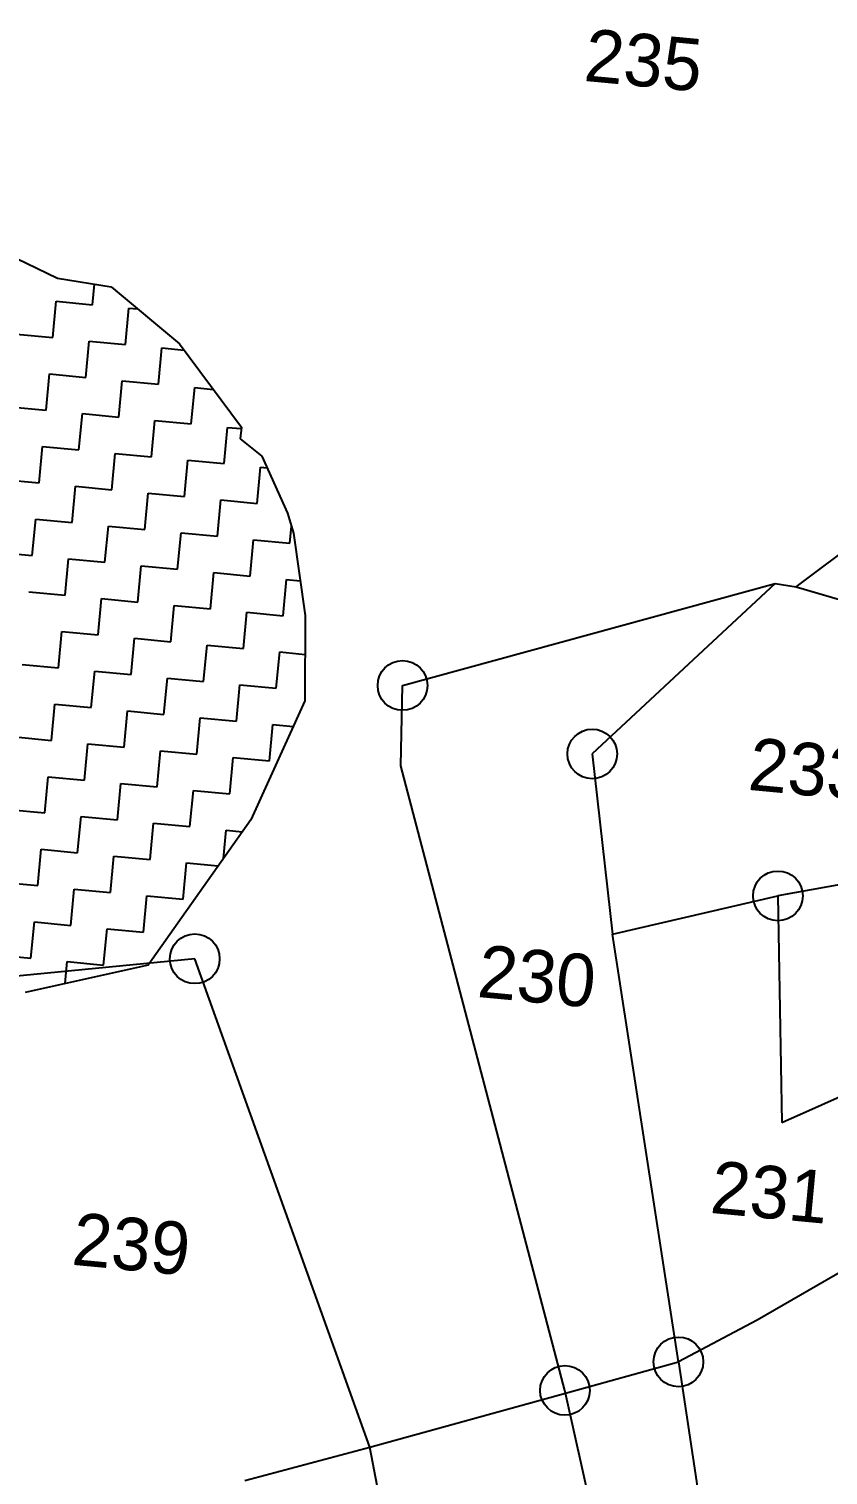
# Model space of a CAD drawing. Header units: metres. Extents: x 279090 to 282389, y 2073542 to 2078104.
# Drawn here: x 279738.9 to 279876.3, y 2077123.9 to 2077372.5 of the extents above; entities that cross this region are included whole.
import ezdxf
from ezdxf.enums import TextEntityAlignment as Align

# ---------------------------------------------------------------- set-up
doc = ezdxf.new("R2010")
doc.units = ezdxf.units.M
doc.header["$LTSCALE"] = 0.3
doc.header["$MEASUREMENT"] = 0
for name, color, linetype in [('POLY_HATCH', 12, 'Continuous'), ('POLY_PARCEL', 6, 'Continuous'), ('TEXT_PARCEL', 7, 'Continuous')]:
    doc.layers.add(name, color=color, linetype=linetype)
doc.styles.add('TEXT_MAP', font='', dxfattribs={"height": 1.8})
doc.styles.get('TEXT_MAP').set_extended_font_data('Kruti Dev 050')

msp = doc.modelspace()

# ---------------------------------------------------------------- linework, layer by layer
for centre in [(279803.13, 2077259.65), (279835.73, 2077247.87), (279867.63, 2077223.49), (279767.44, 2077212.67), (279850.53, 2077143.4), (279831.04, 2077138.49)]:
    msp.add_circle(centre, 4.27)
at = {"layer": 'POLY_HATCH'}
for p, q in [((279731.75, 2077335.48), (279743.87, 2077329.67)), ((279743.87, 2077329.67), (279753.06, 2077328.14)), ((279753.06, 2077328.14), (279764.8, 2077318.37)), ((279764.8, 2077318.37), (279775.45, 2077304.03)), ((279775.45, 2077304.03), (279775.26, 2077302.05)), ((279775.26, 2077302.05), (279778.98, 2077299.03)), ((279778.98, 2077299.03), (279783.39, 2077289.28)), ((279783.39, 2077289.28), (279784.4, 2077285.85)), ((279784.4, 2077285.85), (279786.4, 2077271.67)), ((279786.4, 2077271.67), (279786.35, 2077257.01)), ((279786.35, 2077257.01), (279777.09, 2077236.55)), ((279777.09, 2077236.55), (279759.4, 2077211.55)), ((279759.4, 2077211.55), (279738.29, 2077206.87))]:
    msp.add_line(p, q, dxfattribs=at)
at = {"layer": 'POLY_HATCH', "linetype": 'Continuous'}
for p, q in [((279749.88, 2077325.08), (279750.21, 2077328.62)), ((279743.05, 2077319.43), (279743.64, 2077325.67)), ((279743.64, 2077325.67), (279749.88, 2077325.08)), ((279755.53, 2077318.25), (279756.12, 2077324.49)), ((279756.12, 2077324.49), (279757.62, 2077324.35)), ((279736.81, 2077320.01), (279743.05, 2077319.43)), ((279748.7, 2077312.6), (279749.29, 2077318.84)), ((279749.29, 2077318.84), (279755.53, 2077318.25)), ((279761.18, 2077311.42), (279761.77, 2077317.66)), ((279761.77, 2077317.66), (279765.59, 2077317.3)), ((279741.88, 2077306.95), (279742.46, 2077313.19)), ((279742.46, 2077313.19), (279748.7, 2077312.6)), ((279754.36, 2077305.77), (279754.94, 2077312.01)), ((279754.94, 2077312.01), (279761.18, 2077311.42)), ((279766.83, 2077304.6), (279767.42, 2077310.84)), ((279767.42, 2077310.84), (279770.62, 2077310.53)), ((279735.64, 2077307.54), (279741.88, 2077306.95)), ((279747.53, 2077300.12), (279748.12, 2077306.36)), ((279748.12, 2077306.36), (279754.36, 2077305.77)), ((279760.01, 2077298.94), (279760.59, 2077305.18)), ((279760.59, 2077305.18), (279766.83, 2077304.6)), ((279772.48, 2077297.77), (279773.07, 2077304.01)), ((279773.07, 2077304.01), (279775.43, 2077303.79)), ((279740.7, 2077294.47), (279741.29, 2077300.71)), ((279741.29, 2077300.71), (279747.53, 2077300.12)), ((279753.18, 2077293.29), (279753.77, 2077299.53)), ((279753.77, 2077299.53), (279760.01, 2077298.94)), ((279765.66, 2077292.12), (279766.25, 2077298.36)), ((279766.25, 2077298.36), (279772.48, 2077297.77)), ((279734.46, 2077295.06), (279740.7, 2077294.47)), ((279778.14, 2077290.94), (279778.72, 2077297.18)), ((279778.72, 2077297.18), (279779.87, 2077297.07)), ((279746.35, 2077287.64), (279746.94, 2077293.88)), ((279746.94, 2077293.88), (279753.18, 2077293.29)), ((279758.83, 2077286.47), (279759.42, 2077292.71)), ((279759.42, 2077292.71), (279765.66, 2077292.12)), ((279771.31, 2077285.29), (279771.9, 2077291.53)), ((279771.9, 2077291.53), (279778.14, 2077290.94)), ((279739.52, 2077281.99), (279740.11, 2077288.23)), ((279740.11, 2077288.23), (279746.35, 2077287.64)), ((279752, 2077280.82), (279752.59, 2077287.05)), ((279752.59, 2077287.05), (279758.83, 2077286.47)), ((279764.48, 2077279.64), (279765.07, 2077285.88)), ((279765.07, 2077285.88), (279771.31, 2077285.29)), ((279783.79, 2077284.11), (279784.06, 2077287.02)), ((279733.29, 2077282.58), (279739.52, 2077281.99)), ((279776.96, 2077278.46), (279777.55, 2077284.7)), ((279777.55, 2077284.7), (279783.79, 2077284.11)), ((279745.18, 2077275.16), (279745.76, 2077281.4)), ((279745.76, 2077281.4), (279752, 2077280.82)), ((279757.65, 2077273.99), (279758.24, 2077280.23)), ((279758.24, 2077280.23), (279764.48, 2077279.64)), ((279770.13, 2077272.81), (279770.72, 2077279.05)), ((279770.72, 2077279.05), (279776.96, 2077278.46)), ((279782.61, 2077271.64), (279783.2, 2077277.87)), ((279783.2, 2077277.87), (279785.56, 2077277.65)), ((279738.94, 2077275.75), (279745.18, 2077275.16)), ((279750.83, 2077268.34), (279751.41, 2077274.58)), ((279751.41, 2077274.58), (279757.65, 2077273.99)), ((279763.3, 2077267.16), (279763.89, 2077273.4)), ((279763.89, 2077273.4), (279770.13, 2077272.81)), ((279775.78, 2077265.98), (279776.37, 2077272.22)), ((279776.37, 2077272.22), (279782.61, 2077271.64)), ((279744, 2077262.69), (279744.59, 2077268.93)), ((279744.59, 2077268.93), (279750.83, 2077268.34)), ((279756.48, 2077261.51), (279757.07, 2077267.75)), ((279757.07, 2077267.75), (279763.3, 2077267.16)), ((279768.96, 2077260.33), (279769.54, 2077266.57)), ((279769.54, 2077266.57), (279775.78, 2077265.98)), ((279781.43, 2077259.16), (279782.02, 2077265.4)), ((279782.02, 2077265.4), (279786.38, 2077264.99)), ((279737.76, 2077263.27), (279744, 2077262.69)), ((279749.65, 2077255.86), (279750.24, 2077262.1)), ((279750.24, 2077262.1), (279756.48, 2077261.51)), ((279762.13, 2077254.68), (279762.72, 2077260.92)), ((279762.72, 2077260.92), (279768.96, 2077260.33)), ((279774.61, 2077253.51), (279775.2, 2077259.75)), ((279775.2, 2077259.75), (279781.43, 2077259.16)), ((279742.82, 2077250.21), (279743.41, 2077256.45)), ((279743.41, 2077256.45), (279749.65, 2077255.86)), ((279755.3, 2077249.03), (279755.89, 2077255.27)), ((279755.89, 2077255.27), (279762.13, 2077254.68)), ((279767.78, 2077247.86), (279768.37, 2077254.09)), ((279768.37, 2077254.09), (279774.61, 2077253.51)), ((279780.26, 2077246.68), (279780.85, 2077252.92)), ((279780.85, 2077252.92), (279784.35, 2077252.59)), ((279736.58, 2077250.8), (279742.82, 2077250.21)), ((279748.47, 2077243.38), (279749.06, 2077249.62)), ((279749.06, 2077249.62), (279755.3, 2077249.03)), ((279760.95, 2077242.2), (279761.54, 2077248.44)), ((279761.54, 2077248.44), (279767.78, 2077247.86)), ((279773.43, 2077241.03), (279774.02, 2077247.27)), ((279774.02, 2077247.27), (279780.26, 2077246.68)), ((279741.65, 2077237.73), (279742.23, 2077243.97)), ((279742.23, 2077243.97), (279748.47, 2077243.38)), ((279754.13, 2077236.55), (279754.71, 2077242.79)), ((279754.71, 2077242.79), (279760.95, 2077242.2)), ((279766.6, 2077235.38), (279767.19, 2077241.62)), ((279767.19, 2077241.62), (279773.43, 2077241.03)), ((279735.41, 2077238.32), (279741.65, 2077237.73)), ((279747.3, 2077230.9), (279747.89, 2077237.14)), ((279747.89, 2077237.14), (279754.13, 2077236.55)), ((279759.78, 2077229.73), (279760.36, 2077235.96)), ((279760.36, 2077235.96), (279766.6, 2077235.38)), ((279772.38, 2077229.89), (279772.84, 2077234.79)), ((279772.84, 2077234.79), (279775.66, 2077234.52)), ((279740.47, 2077225.25), (279741.06, 2077231.49)), ((279741.06, 2077231.49), (279747.3, 2077230.9)), ((279752.95, 2077224.07), (279753.54, 2077230.31)), ((279753.54, 2077230.31), (279759.78, 2077229.73)), ((279765.43, 2077222.9), (279766.02, 2077229.14)), ((279766.02, 2077229.14), (279771.48, 2077228.62)), ((279734.23, 2077225.84), (279740.47, 2077225.25)), ((279746.12, 2077218.42), (279746.71, 2077224.66)), ((279746.71, 2077224.66), (279752.95, 2077224.07)), ((279758.6, 2077217.25), (279759.19, 2077223.49)), ((279759.19, 2077223.49), (279765.43, 2077222.9)), ((279739.29, 2077212.77), (279739.88, 2077219.01)), ((279739.88, 2077219.01), (279746.12, 2077218.42)), ((279751.77, 2077211.6), (279752.36, 2077217.84)), ((279752.36, 2077217.84), (279758.6, 2077217.25)), ((279733.06, 2077213.36), (279739.29, 2077212.77)), ((279745.18, 2077208.4), (279745.53, 2077212.18)), ((279745.53, 2077212.18), (279751.77, 2077211.6))]:
    msp.add_line(p, q, dxfattribs=at)
at = {"layer": 'POLY_PARCEL'}
for p, q in [((279870.75, 2077276.62), (279961.24, 2077344.3)), ((279803.13, 2077259.65), (279867.15, 2077277.18)), ((279867.15, 2077277.18), (279835.73, 2077247.87)), ((279867.15, 2077277.18), (279870.75, 2077276.62)), ((279870.75, 2077276.62), (279952.3, 2077252.7)), ((279802.85, 2077245.83), (279803.13, 2077259.65)), ((279835.73, 2077247.87), (279839.19, 2077216.91)), ((279831.04, 2077138.49), (279802.85, 2077245.83)), ((279907.22, 2077230.57), (279867.63, 2077223.49)), ((279839.19, 2077216.91), (279867.63, 2077223.49)), ((279867.63, 2077223.49), (279868.3, 2077184.56)), ((279850.53, 2077143.4), (279839.19, 2077216.91)), ((279767.44, 2077212.67), (279720.06, 2077208.03)), ((279797.49, 2077128.72), (279767.44, 2077212.67)), ((279868.3, 2077184.56), (279885.14, 2077192.02)), ((279915.88, 2077180.47), (279864.08, 2077150.57)), ((279864.08, 2077150.57), (279850.53, 2077143.4)), ((279831.14, 2077138.04), (279850.53, 2077143.4)), ((279850.53, 2077143.4), (279862.82, 2077062.14)), ((279831.14, 2077138.04), (279831.04, 2077138.49)), ((279797.49, 2077128.72), (279831.14, 2077138.04)), ((279844.03, 2077080.01), (279831.14, 2077138.04)), ((279776.04, 2077122.99), (279797.49, 2077128.72)), ((279817.59, 2077024.86), (279797.49, 2077128.72))]:
    msp.add_line(p, q, dxfattribs=at)

# ---------------------------------------------------------------- texts
at = {"layer": 'TEXT_PARCEL', "style": 'TEXT_MAP'}
for s, p in [('235', (279844.57, 2077367.12)), ('233', (279872.78, 2077245.28)), ('230', (279826.25, 2077209.68)), ('231', (279866.26, 2077172.57)), ('239', (279756.56, 2077163.66))]:
    msp.add_text(s, height=9.024, rotation=354.6152, dxfattribs=at).set_placement(p, align=Align.MIDDLE)

doc.saveas('drawing.dxf')
